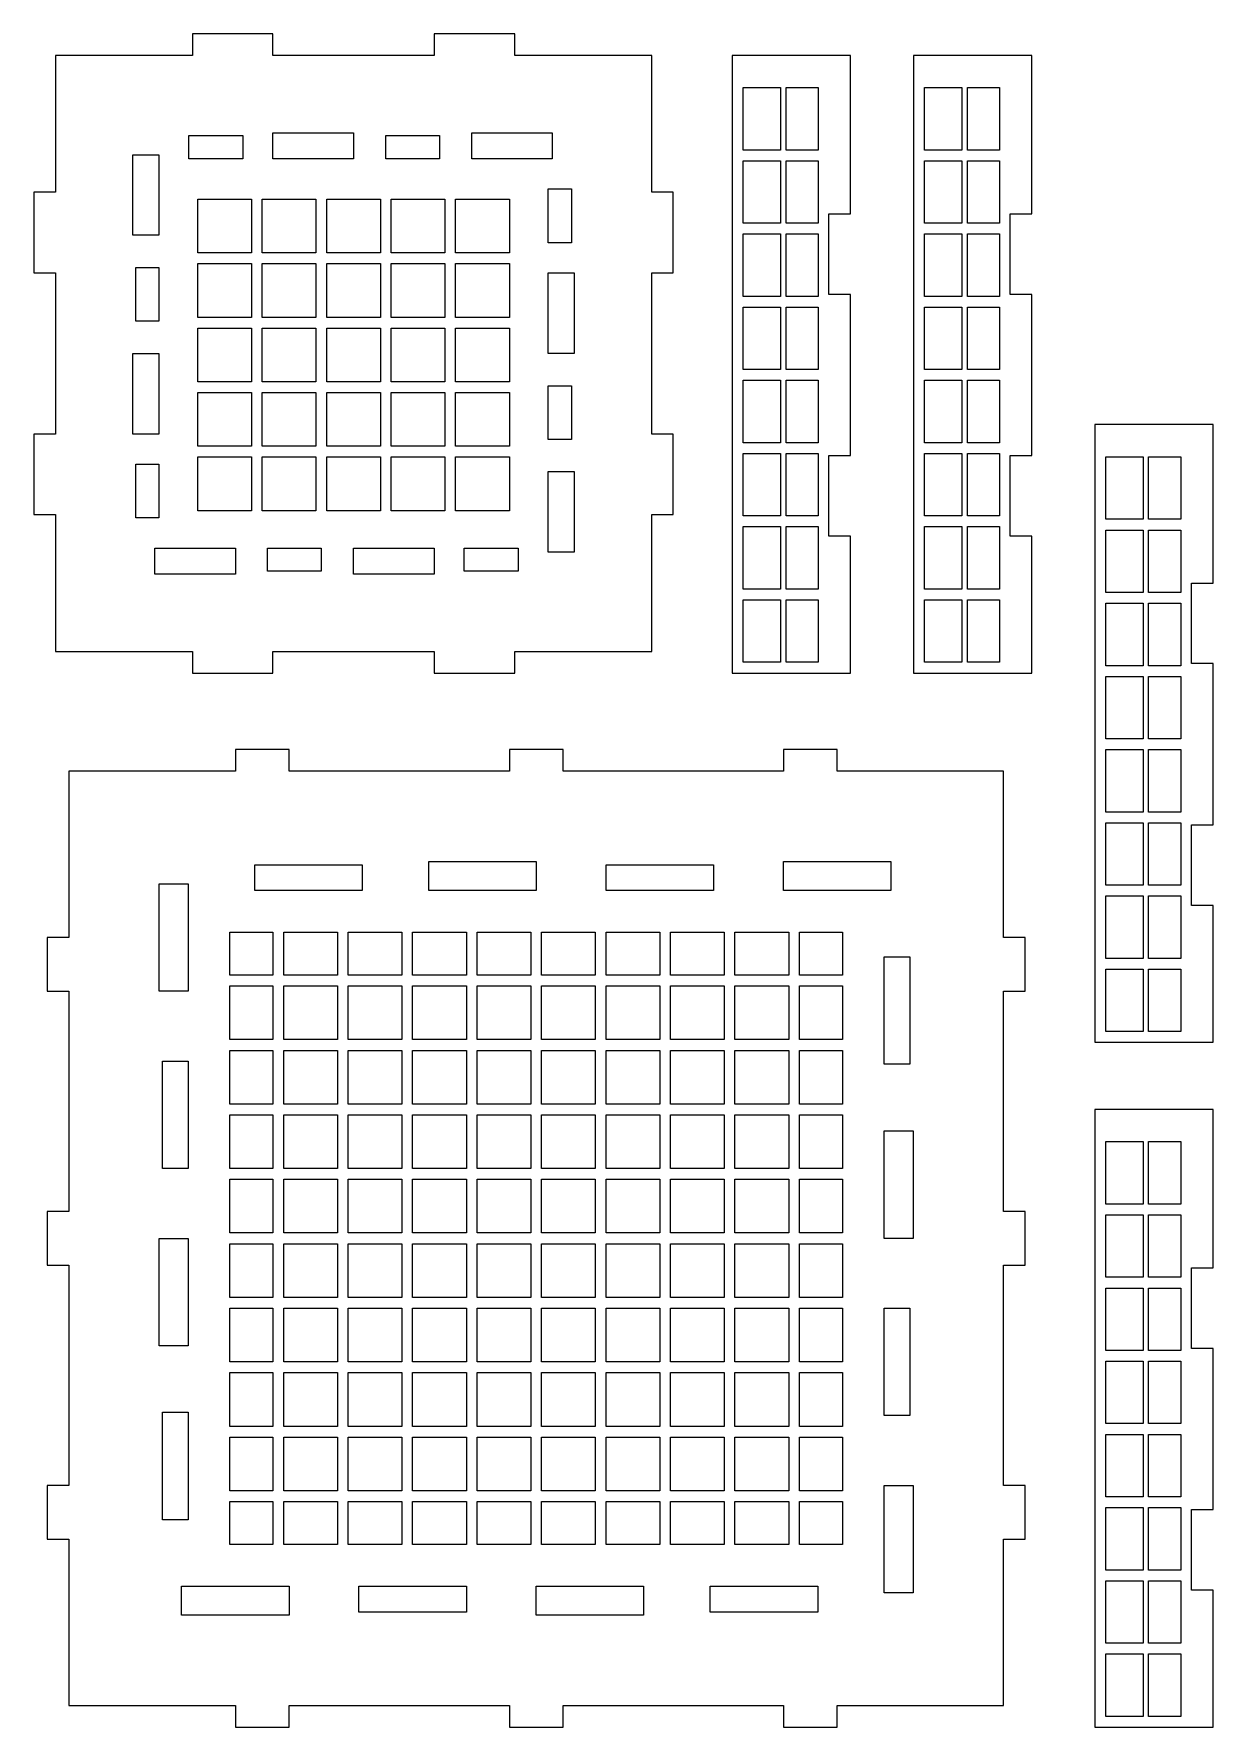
# Model space of a CAD drawing. Header units: millimetres. Extents: x -2 to 1368, y -62 to 278.
# Drawn here: x 1148.6 to 1368.1, y -60.9 to 254.4 of the extents above; entities that cross this region are included whole.
import ezdxf

# ---------------------------------------------------------------- set-up
doc = ezdxf.new("R2010")
doc.units = ezdxf.units.MM
doc.layers.add('CYAN', color=4, linetype='CONTINUOUS', true_color=0x00ffff)

msp = doc.modelspace()

# ---------------------------------------------------------------- linework, layer by layer
at = {"layer": 'CYAN'}
for p, q in [((1193.08, 254.4), (1178.08, 254.4)), ((1178.08, 254.4), (1178.08, 250.4)), ((1193.08, 250.4), (1193.08, 254.4)), ((1238.08, 254.4), (1223.08, 254.4)), ((1223.08, 254.4), (1223.08, 250.4)), ((1238.08, 250.4), (1238.08, 254.4)), ((1178.08, 250.4), (1152.58, 250.4)), ((1152.58, 250.4), (1152.58, 224.9)), ((1223.08, 250.4), (1193.08, 250.4)), ((1263.58, 250.4), (1238.08, 250.4)), ((1263.58, 224.9), (1263.58, 250.4)), ((1300.58, 250.4), (1278.58, 250.4)), ((1278.58, 250.4), (1278.58, 135.4)), ((1300.58, 220.9), (1300.58, 250.4)), ((1334.33, 250.4), (1312.33, 250.4)), ((1312.33, 250.4), (1312.33, 135.4)), ((1334.33, 220.9), (1334.33, 250.4)), ((1280.58, 232.77), (1280.58, 244.4)), ((1280.58, 244.4), (1287.58, 244.4)), ((1287.58, 244.4), (1287.58, 232.77)), ((1288.58, 232.77), (1288.58, 244.4)), ((1288.58, 244.4), (1294.58, 244.4)), ((1294.58, 244.4), (1294.58, 232.77)), ((1314.33, 232.77), (1314.33, 244.4)), ((1314.33, 244.4), (1321.33, 244.4)), ((1321.33, 244.4), (1321.33, 232.77)), ((1322.33, 232.77), (1322.33, 244.4)), ((1322.33, 244.4), (1328.33, 244.4)), ((1328.33, 244.4), (1328.33, 232.77)), ((1177.45, 231.15), (1177.45, 235.45)), ((1177.45, 235.45), (1187.45, 235.45)), ((1187.45, 235.45), (1187.45, 231.15)), ((1193.08, 231.15), (1193.08, 235.97)), ((1193.08, 235.97), (1208.08, 235.97)), ((1208.08, 235.97), (1208.08, 231.15)), ((1214.08, 231.15), (1214.08, 235.45)), ((1214.08, 235.45), (1224.08, 235.45)), ((1224.08, 235.45), (1224.08, 231.15)), ((1230.08, 231.15), (1230.08, 235.97)), ((1230.08, 235.97), (1245.08, 235.97)), ((1245.08, 235.97), (1245.08, 231.15)), ((1167, 216.9), (1167, 231.9)), ((1167, 231.9), (1171.83, 231.9)), ((1171.83, 231.9), (1171.83, 216.9)), ((1187.45, 231.15), (1177.45, 231.15)), ((1208.08, 231.15), (1193.08, 231.15)), ((1224.08, 231.15), (1214.08, 231.15)), ((1245.08, 231.15), (1230.08, 231.15)), ((1287.58, 232.77), (1280.58, 232.77)), ((1280.58, 219.15), (1280.58, 230.77)), ((1280.58, 230.77), (1287.58, 230.77)), ((1287.58, 230.77), (1287.58, 219.15)), ((1294.58, 232.77), (1288.58, 232.77)), ((1288.58, 219.15), (1288.58, 230.77)), ((1288.58, 230.77), (1294.58, 230.77)), ((1294.58, 230.77), (1294.58, 219.15)), ((1321.33, 232.77), (1314.33, 232.77)), ((1314.33, 219.15), (1314.33, 230.77)), ((1314.33, 230.77), (1321.33, 230.77)), ((1321.33, 230.77), (1321.33, 219.15)), ((1328.33, 232.77), (1322.33, 232.77)), ((1322.33, 219.15), (1322.33, 230.77)), ((1322.33, 230.77), (1328.33, 230.77)), ((1328.33, 230.77), (1328.33, 219.15)), ((1152.58, 224.9), (1148.58, 224.9)), ((1148.58, 224.9), (1148.58, 209.9)), ((1244.33, 215.52), (1244.33, 225.52)), ((1244.33, 225.52), (1248.63, 225.52)), ((1248.63, 225.52), (1248.63, 215.52)), ((1267.58, 224.9), (1263.58, 224.9)), ((1267.58, 209.9), (1267.58, 224.9)), ((1179.08, 213.62), (1179.08, 223.62)), ((1179.08, 223.62), (1189.08, 223.62)), ((1189.08, 223.62), (1189.08, 213.62)), ((1191.08, 213.62), (1191.08, 223.62)), ((1191.08, 223.62), (1201.08, 223.62)), ((1201.08, 223.62), (1201.08, 213.62)), ((1203.08, 213.62), (1203.08, 223.62)), ((1203.08, 223.62), (1213.08, 223.62)), ((1213.08, 223.62), (1213.08, 213.62)), ((1215.08, 213.62), (1215.08, 223.62)), ((1215.08, 223.62), (1225.08, 223.62)), ((1225.08, 223.62), (1225.08, 213.62)), ((1227.08, 213.62), (1227.08, 223.62)), ((1227.08, 223.62), (1237.08, 223.62)), ((1237.08, 223.62), (1237.08, 213.62)), ((1296.58, 205.9), (1296.58, 220.9)), ((1296.58, 220.9), (1300.58, 220.9)), ((1330.33, 205.9), (1330.33, 220.9)), ((1330.33, 220.9), (1334.33, 220.9)), ((1287.58, 219.15), (1280.58, 219.15)), ((1294.58, 219.15), (1288.58, 219.15)), ((1321.33, 219.15), (1314.33, 219.15)), ((1328.33, 219.15), (1322.33, 219.15)), ((1171.83, 216.9), (1167, 216.9)), ((1248.63, 215.52), (1244.33, 215.52)), ((1280.58, 205.52), (1280.58, 217.15)), ((1280.58, 217.15), (1287.58, 217.15)), ((1287.58, 217.15), (1287.58, 205.52)), ((1288.58, 205.52), (1288.58, 217.15)), ((1288.58, 217.15), (1294.58, 217.15)), ((1294.58, 217.15), (1294.58, 205.52)), ((1314.33, 205.52), (1314.33, 217.15)), ((1314.33, 217.15), (1321.33, 217.15)), ((1321.33, 217.15), (1321.33, 205.52)), ((1322.33, 205.52), (1322.33, 217.15)), ((1322.33, 217.15), (1328.33, 217.15)), ((1328.33, 217.15), (1328.33, 205.52)), ((1189.08, 213.62), (1179.08, 213.62)), ((1179.08, 211.62), (1189.08, 211.62)), ((1179.08, 201.62), (1179.08, 211.62)), ((1189.08, 211.62), (1189.08, 201.62)), ((1201.08, 213.62), (1191.08, 213.62)), ((1191.08, 211.62), (1201.08, 211.62)), ((1191.08, 201.62), (1191.08, 211.62)), ((1201.08, 211.62), (1201.08, 201.62)), ((1213.08, 213.62), (1203.08, 213.62)), ((1203.08, 211.62), (1213.08, 211.62)), ((1203.08, 201.62), (1203.08, 211.62)), ((1213.08, 211.62), (1213.08, 201.62)), ((1225.08, 213.62), (1215.08, 213.62)), ((1215.08, 211.62), (1225.08, 211.62)), ((1215.08, 201.62), (1215.08, 211.62)), ((1225.08, 211.62), (1225.08, 201.62)), ((1237.08, 213.62), (1227.08, 213.62)), ((1227.08, 201.62), (1227.08, 211.62)), ((1227.08, 211.62), (1237.08, 211.62)), ((1237.08, 211.62), (1237.08, 201.62)), ((1148.58, 209.9), (1152.58, 209.9)), ((1152.58, 209.9), (1152.58, 179.9)), ((1167.53, 200.9), (1167.53, 210.9)), ((1167.53, 210.9), (1171.83, 210.9)), ((1171.83, 210.9), (1171.83, 200.9)), ((1244.33, 194.9), (1244.33, 209.9)), ((1244.33, 209.9), (1249.15, 209.9)), ((1249.15, 209.9), (1249.15, 194.9)), ((1263.58, 179.9), (1263.58, 209.9)), ((1263.58, 209.9), (1267.58, 209.9)), ((1287.58, 205.52), (1280.58, 205.52)), ((1294.58, 205.52), (1288.58, 205.52)), ((1300.58, 205.9), (1296.58, 205.9)), ((1300.58, 175.9), (1300.58, 205.9)), ((1321.33, 205.52), (1314.33, 205.52)), ((1328.33, 205.52), (1322.33, 205.52)), ((1334.33, 205.9), (1330.33, 205.9)), ((1334.33, 175.9), (1334.33, 205.9)), ((1280.58, 191.9), (1280.58, 203.52)), ((1280.58, 203.52), (1287.58, 203.52)), ((1287.58, 203.52), (1287.58, 191.9)), ((1288.58, 191.9), (1288.58, 203.52)), ((1288.58, 203.52), (1294.58, 203.52)), ((1294.58, 203.52), (1294.58, 191.9)), ((1314.33, 191.9), (1314.33, 203.52)), ((1314.33, 203.52), (1321.33, 203.52)), ((1321.33, 203.52), (1321.33, 191.9)), ((1322.33, 191.9), (1322.33, 203.52)), ((1322.33, 203.52), (1328.33, 203.52)), ((1328.33, 203.52), (1328.33, 191.9)), ((1171.83, 200.9), (1167.53, 200.9)), ((1189.08, 201.62), (1179.08, 201.62)), ((1179.08, 189.62), (1179.08, 199.62)), ((1179.08, 199.62), (1189.08, 199.62)), ((1189.08, 199.62), (1189.08, 189.62)), ((1201.08, 201.62), (1191.08, 201.62)), ((1191.08, 189.62), (1191.08, 199.62)), ((1191.08, 199.62), (1201.08, 199.62)), ((1201.08, 199.62), (1201.08, 189.62)), ((1213.08, 201.62), (1203.08, 201.62)), ((1203.08, 189.62), (1203.08, 199.62)), ((1203.08, 199.62), (1213.08, 199.62)), ((1213.08, 199.62), (1213.08, 189.62)), ((1225.08, 201.62), (1215.08, 201.62)), ((1215.08, 199.62), (1225.08, 199.62)), ((1215.08, 189.62), (1215.08, 199.62)), ((1225.08, 199.62), (1225.08, 189.62)), ((1237.08, 201.62), (1227.08, 201.62)), ((1227.08, 189.62), (1227.08, 199.62)), ((1227.08, 199.62), (1237.08, 199.62)), ((1237.08, 199.62), (1237.08, 189.62)), ((1167, 179.9), (1167, 194.9)), ((1167, 194.9), (1171.83, 194.9)), ((1171.83, 194.9), (1171.83, 179.9)), ((1249.15, 194.9), (1244.33, 194.9)), ((1189.08, 189.62), (1179.08, 189.62)), ((1201.08, 189.62), (1191.08, 189.62)), ((1213.08, 189.62), (1203.08, 189.62)), ((1225.08, 189.62), (1215.08, 189.62)), ((1237.08, 189.62), (1227.08, 189.62)), ((1287.58, 191.9), (1280.58, 191.9)), ((1280.58, 178.27), (1280.58, 189.9)), ((1280.58, 189.9), (1287.58, 189.9)), ((1287.58, 189.9), (1287.58, 178.27)), ((1294.58, 191.9), (1288.58, 191.9)), ((1288.58, 178.27), (1288.58, 189.9)), ((1288.58, 189.9), (1294.58, 189.9)), ((1294.58, 189.9), (1294.58, 178.27)), ((1321.33, 191.9), (1314.33, 191.9)), ((1314.33, 178.27), (1314.33, 189.9)), ((1314.33, 189.9), (1321.33, 189.9)), ((1321.33, 189.9), (1321.33, 178.27)), ((1328.33, 191.9), (1322.33, 191.9)), ((1322.33, 178.27), (1322.33, 189.9)), ((1322.33, 189.9), (1328.33, 189.9)), ((1328.33, 189.9), (1328.33, 178.27)), ((1179.08, 177.62), (1179.08, 187.62)), ((1179.08, 187.62), (1189.08, 187.62)), ((1189.08, 187.62), (1189.08, 177.62)), ((1191.08, 177.62), (1191.08, 187.62)), ((1191.08, 187.62), (1201.08, 187.62)), ((1201.08, 187.62), (1201.08, 177.62)), ((1203.08, 177.62), (1203.08, 187.62)), ((1203.08, 187.62), (1213.08, 187.62)), ((1213.08, 187.62), (1213.08, 177.62)), ((1215.08, 187.62), (1225.08, 187.62)), ((1215.08, 177.62), (1215.08, 187.62)), ((1225.08, 187.62), (1225.08, 177.62)), ((1227.08, 177.62), (1227.08, 187.62)), ((1227.08, 187.62), (1237.08, 187.62)), ((1237.08, 187.62), (1237.08, 177.62)), ((1244.33, 178.9), (1244.33, 188.9)), ((1244.33, 188.9), (1248.63, 188.9)), ((1248.63, 188.9), (1248.63, 178.9)), ((1152.58, 179.9), (1148.58, 179.9)), ((1148.58, 179.9), (1148.58, 164.9)), ((1171.83, 179.9), (1167, 179.9)), ((1267.58, 179.9), (1263.58, 179.9)), ((1267.58, 164.9), (1267.58, 179.9)), ((1368.08, 181.65), (1346.08, 181.65)), ((1346.08, 181.65), (1346.08, 66.65)), ((1368.08, 152.15), (1368.08, 181.65)), ((1189.08, 177.62), (1179.08, 177.62)), ((1201.08, 177.62), (1191.08, 177.62)), ((1213.08, 177.62), (1203.08, 177.62)), ((1225.08, 177.62), (1215.08, 177.62)), ((1237.08, 177.62), (1227.08, 177.62)), ((1248.63, 178.9), (1244.33, 178.9)), ((1287.58, 178.27), (1280.58, 178.27)), ((1294.58, 178.27), (1288.58, 178.27)), ((1321.33, 178.27), (1314.33, 178.27)), ((1328.33, 178.27), (1322.33, 178.27)), ((1167.53, 164.27), (1167.53, 174.27)), ((1167.53, 174.27), (1171.83, 174.27)), ((1171.83, 174.27), (1171.83, 164.27)), ((1179.08, 165.62), (1179.08, 175.62)), ((1179.08, 175.62), (1189.08, 175.62)), ((1189.08, 175.62), (1189.08, 165.62)), ((1191.08, 165.62), (1191.08, 175.62)), ((1191.08, 175.62), (1201.08, 175.62)), ((1201.08, 175.62), (1201.08, 165.62)), ((1203.08, 165.62), (1203.08, 175.62)), ((1203.08, 175.62), (1213.08, 175.62)), ((1213.08, 175.62), (1213.08, 165.62)), ((1215.08, 165.62), (1215.08, 175.62)), ((1215.08, 175.62), (1225.08, 175.62)), ((1225.08, 175.62), (1225.08, 165.62)), ((1227.08, 165.62), (1227.08, 175.62)), ((1227.08, 175.62), (1237.08, 175.62)), ((1237.08, 175.62), (1237.08, 165.62)), ((1280.58, 164.65), (1280.58, 176.27)), ((1280.58, 176.27), (1287.58, 176.27)), ((1287.58, 176.27), (1287.58, 164.65)), ((1288.58, 164.65), (1288.58, 176.27)), ((1288.58, 176.27), (1294.58, 176.27)), ((1294.58, 176.27), (1294.58, 164.65)), ((1296.58, 160.9), (1296.58, 175.9)), ((1296.58, 175.9), (1300.58, 175.9)), ((1314.33, 164.65), (1314.33, 176.27)), ((1314.33, 176.27), (1321.33, 176.27)), ((1321.33, 176.27), (1321.33, 164.65)), ((1322.33, 164.65), (1322.33, 176.27)), ((1322.33, 176.27), (1328.33, 176.27)), ((1328.33, 176.27), (1328.33, 164.65)), ((1330.33, 160.9), (1330.33, 175.9)), ((1330.33, 175.9), (1334.33, 175.9)), ((1348.08, 164.02), (1348.08, 175.65)), ((1348.08, 175.65), (1355.08, 175.65)), ((1355.08, 175.65), (1355.08, 164.02)), ((1356.08, 164.02), (1356.08, 175.65)), ((1356.08, 175.65), (1362.08, 175.65)), ((1362.08, 175.65), (1362.08, 164.02)), ((1244.33, 157.9), (1244.33, 172.9)), ((1244.33, 172.9), (1249.15, 172.9)), ((1249.15, 172.9), (1249.15, 157.9)), ((1148.58, 164.9), (1152.58, 164.9)), ((1152.58, 164.9), (1152.58, 139.4)), ((1171.83, 164.27), (1167.53, 164.27)), ((1189.08, 165.62), (1179.08, 165.62)), ((1201.08, 165.62), (1191.08, 165.62)), ((1213.08, 165.62), (1203.08, 165.62)), ((1225.08, 165.62), (1215.08, 165.62)), ((1237.08, 165.62), (1227.08, 165.62)), ((1263.58, 139.4), (1263.58, 164.9)), ((1263.58, 164.9), (1267.58, 164.9)), ((1287.58, 164.65), (1280.58, 164.65)), ((1294.58, 164.65), (1288.58, 164.65)), ((1321.33, 164.65), (1314.33, 164.65)), ((1328.33, 164.65), (1322.33, 164.65)), ((1355.08, 164.02), (1348.08, 164.02)), ((1362.08, 164.02), (1356.08, 164.02)), ((1280.58, 151.02), (1280.58, 162.65)), ((1280.58, 162.65), (1287.58, 162.65)), ((1287.58, 162.65), (1287.58, 151.02)), ((1288.58, 151.02), (1288.58, 162.65)), ((1288.58, 162.65), (1294.58, 162.65)), ((1294.58, 162.65), (1294.58, 151.02)), ((1300.58, 160.9), (1296.58, 160.9)), ((1300.58, 135.4), (1300.58, 160.9)), ((1314.33, 151.02), (1314.33, 162.65)), ((1314.33, 162.65), (1321.33, 162.65)), ((1321.33, 162.65), (1321.33, 151.02)), ((1322.33, 151.02), (1322.33, 162.65)), ((1322.33, 162.65), (1328.33, 162.65)), ((1328.33, 162.65), (1328.33, 151.02)), ((1334.33, 160.9), (1330.33, 160.9)), ((1334.33, 135.4), (1334.33, 160.9)), ((1348.08, 150.4), (1348.08, 162.02)), ((1348.08, 162.02), (1355.08, 162.02)), ((1355.08, 162.02), (1355.08, 150.4)), ((1356.08, 150.4), (1356.08, 162.02)), ((1356.08, 162.02), (1362.08, 162.02)), ((1362.08, 162.02), (1362.08, 150.4)), ((1171.08, 153.82), (1171.08, 158.65)), ((1171.08, 158.65), (1186.08, 158.65)), ((1186.08, 158.65), (1186.08, 153.82)), ((1192.08, 158.65), (1202.08, 158.65)), ((1192.08, 154.35), (1192.08, 158.65)), ((1202.08, 158.65), (1202.08, 154.35)), ((1208.08, 158.65), (1223.08, 158.65)), ((1208.08, 153.82), (1208.08, 158.65)), ((1223.08, 158.65), (1223.08, 153.82)), ((1228.7, 158.65), (1238.7, 158.65)), ((1228.7, 154.35), (1228.7, 158.65)), ((1238.7, 158.65), (1238.7, 154.35)), ((1249.15, 157.9), (1244.33, 157.9)), ((1186.08, 153.82), (1171.08, 153.82)), ((1202.08, 154.35), (1192.08, 154.35)), ((1223.08, 153.82), (1208.08, 153.82)), ((1238.7, 154.35), (1228.7, 154.35)), ((1364.08, 137.15), (1364.08, 152.15)), ((1364.08, 152.15), (1368.08, 152.15)), ((1287.58, 151.02), (1280.58, 151.02)), ((1280.58, 137.4), (1280.58, 149.02)), ((1280.58, 149.02), (1287.58, 149.02)), ((1287.58, 149.02), (1287.58, 137.4)), ((1294.58, 151.02), (1288.58, 151.02)), ((1288.58, 137.4), (1288.58, 149.02)), ((1288.58, 149.02), (1294.58, 149.02)), ((1294.58, 149.02), (1294.58, 137.4)), ((1321.33, 151.02), (1314.33, 151.02)), ((1314.33, 137.4), (1314.33, 149.02)), ((1314.33, 149.02), (1321.33, 149.02)), ((1321.33, 149.02), (1321.33, 137.4)), ((1328.33, 151.02), (1322.33, 151.02)), ((1322.33, 137.4), (1322.33, 149.02)), ((1322.33, 149.02), (1328.33, 149.02)), ((1328.33, 149.02), (1328.33, 137.4)), ((1355.08, 150.4), (1348.08, 150.4)), ((1348.08, 136.77), (1348.08, 148.4)), ((1348.08, 148.4), (1355.08, 148.4)), ((1355.08, 148.4), (1355.08, 136.77)), ((1362.08, 150.4), (1356.08, 150.4)), ((1356.08, 136.77), (1356.08, 148.4)), ((1356.08, 148.4), (1362.08, 148.4)), ((1362.08, 148.4), (1362.08, 136.77)), ((1152.58, 139.4), (1178.08, 139.4)), ((1178.08, 139.4), (1178.08, 135.4)), ((1193.08, 135.4), (1193.08, 139.4)), ((1193.08, 139.4), (1223.08, 139.4)), ((1223.08, 139.4), (1223.08, 135.4)), ((1238.08, 135.4), (1238.08, 139.4)), ((1238.08, 139.4), (1263.58, 139.4)), ((1287.58, 137.4), (1280.58, 137.4)), ((1294.58, 137.4), (1288.58, 137.4)), ((1321.33, 137.4), (1314.33, 137.4)), ((1328.33, 137.4), (1322.33, 137.4)), ((1355.08, 136.77), (1348.08, 136.77)), ((1362.08, 136.77), (1356.08, 136.77)), ((1368.08, 137.15), (1364.08, 137.15)), ((1368.08, 107.15), (1368.08, 137.15)), ((1178.08, 135.4), (1193.08, 135.4)), ((1223.08, 135.4), (1238.08, 135.4)), ((1278.58, 135.4), (1300.58, 135.4)), ((1312.33, 135.4), (1334.33, 135.4)), ((1348.08, 123.15), (1348.08, 134.77)), ((1348.08, 134.77), (1355.08, 134.77)), ((1355.08, 134.77), (1355.08, 123.15)), ((1356.08, 123.15), (1356.08, 134.77)), ((1356.08, 134.77), (1362.08, 134.77)), ((1362.08, 134.77), (1362.08, 123.15)), ((1355.08, 123.15), (1348.08, 123.15)), ((1362.08, 123.15), (1356.08, 123.15)), ((1196.08, 121.15), (1186.08, 121.15)), ((1186.08, 121.15), (1186.08, 117.15)), ((1196.08, 117.15), (1196.08, 121.15)), ((1247.08, 121.15), (1237.08, 121.15)), ((1237.08, 121.15), (1237.08, 117.15)), ((1247.08, 117.15), (1247.08, 121.15)), ((1298.08, 121.15), (1288.08, 121.15)), ((1288.08, 121.15), (1288.08, 117.15)), ((1298.08, 117.15), (1298.08, 121.15)), ((1348.08, 109.52), (1348.08, 121.15)), ((1348.08, 121.15), (1355.08, 121.15)), ((1355.08, 121.15), (1355.08, 109.52)), ((1356.08, 109.52), (1356.08, 121.15)), ((1356.08, 121.15), (1362.08, 121.15)), ((1362.08, 121.15), (1362.08, 109.52)), ((1186.08, 117.15), (1155.08, 117.15)), ((1155.08, 117.15), (1155.08, 86.15)), ((1237.08, 117.15), (1196.08, 117.15)), ((1288.08, 117.15), (1247.08, 117.15)), ((1329.08, 117.15), (1298.08, 117.15)), ((1329.08, 86.15), (1329.08, 117.15)), ((1355.08, 109.52), (1348.08, 109.52)), ((1348.08, 95.9), (1348.08, 107.52)), ((1348.08, 107.52), (1355.08, 107.52)), ((1355.08, 107.52), (1355.08, 95.9)), ((1362.08, 109.52), (1356.08, 109.52)), ((1356.08, 95.9), (1356.08, 107.52)), ((1356.08, 107.52), (1362.08, 107.52)), ((1362.08, 107.52), (1362.08, 95.9)), ((1364.08, 92.15), (1364.08, 107.15)), ((1364.08, 107.15), (1368.08, 107.15)), ((1189.68, 94.92), (1189.68, 99.72)), ((1189.68, 99.72), (1209.68, 99.72)), ((1209.68, 99.72), (1209.68, 94.92)), ((1222.08, 94.92), (1222.08, 100.32)), ((1222.08, 100.32), (1242.08, 100.32)), ((1242.08, 100.32), (1242.08, 94.92)), ((1255.08, 94.92), (1255.08, 99.72)), ((1255.08, 99.72), (1275.08, 99.72)), ((1275.08, 99.72), (1275.08, 94.92)), ((1288.08, 94.92), (1288.08, 100.32)), ((1288.08, 100.32), (1308.08, 100.32)), ((1308.08, 100.32), (1308.08, 94.92)), ((1171.9, 76.15), (1171.9, 96.15)), ((1171.9, 96.15), (1177.3, 96.15)), ((1177.3, 96.15), (1177.3, 76.15)), ((1209.68, 94.92), (1189.68, 94.92)), ((1242.08, 94.92), (1222.08, 94.92)), ((1275.08, 94.92), (1255.08, 94.92)), ((1308.08, 94.92), (1288.08, 94.92)), ((1355.08, 95.9), (1348.08, 95.9)), ((1362.08, 95.9), (1356.08, 95.9)), ((1348.08, 82.27), (1348.08, 93.9)), ((1348.08, 93.9), (1355.08, 93.9)), ((1355.08, 93.9), (1355.08, 82.27)), ((1356.08, 82.27), (1356.08, 93.9)), ((1356.08, 93.9), (1362.08, 93.9)), ((1362.08, 93.9), (1362.08, 82.27)), ((1368.08, 92.15), (1364.08, 92.15)), ((1368.08, 66.65), (1368.08, 92.15)), ((1155.08, 86.15), (1151.08, 86.15)), ((1151.08, 86.15), (1151.08, 76.15)), ((1185.08, 79.15), (1185.08, 87.15)), ((1185.08, 87.15), (1193.08, 87.15)), ((1193.08, 87.15), (1193.08, 79.15)), ((1195.08, 79.15), (1195.08, 87.15)), ((1195.08, 87.15), (1205.08, 87.15)), ((1205.08, 87.15), (1205.08, 79.15)), ((1207.08, 79.15), (1207.08, 87.15)), ((1207.08, 87.15), (1217.08, 87.15)), ((1217.08, 87.15), (1217.08, 79.15)), ((1219.08, 79.15), (1219.08, 87.15)), ((1219.08, 87.15), (1229.08, 87.15)), ((1229.08, 87.15), (1229.08, 79.15)), ((1231.08, 79.15), (1231.08, 87.15)), ((1231.08, 87.15), (1241.08, 87.15)), ((1241.08, 87.15), (1241.08, 79.15)), ((1243.08, 79.15), (1243.08, 87.15)), ((1243.08, 87.15), (1253.08, 87.15)), ((1253.08, 87.15), (1253.08, 79.15)), ((1255.08, 79.15), (1255.08, 87.15)), ((1255.08, 87.15), (1265.08, 87.15)), ((1265.08, 87.15), (1265.08, 79.15)), ((1267.08, 79.15), (1267.08, 87.15)), ((1267.08, 87.15), (1277.08, 87.15)), ((1277.08, 87.15), (1277.08, 79.15)), ((1279.08, 79.15), (1279.08, 87.15)), ((1279.08, 87.15), (1289.08, 87.15)), ((1289.08, 87.15), (1289.08, 79.15)), ((1291.08, 79.15), (1291.08, 87.15)), ((1291.08, 87.15), (1299.08, 87.15)), ((1299.08, 87.15), (1299.08, 79.15)), ((1333.08, 86.15), (1329.08, 86.15)), ((1333.08, 76.15), (1333.08, 86.15)), ((1306.85, 62.55), (1306.85, 82.55)), ((1306.85, 82.55), (1311.65, 82.55)), ((1311.65, 82.55), (1311.65, 62.55)), ((1355.08, 82.27), (1348.08, 82.27)), ((1362.08, 82.27), (1356.08, 82.27)), ((1193.08, 79.15), (1185.08, 79.15)), ((1205.08, 79.15), (1195.08, 79.15)), ((1217.08, 79.15), (1207.08, 79.15)), ((1229.08, 79.15), (1219.08, 79.15)), ((1241.08, 79.15), (1231.08, 79.15)), ((1253.08, 79.15), (1243.08, 79.15)), ((1265.08, 79.15), (1255.08, 79.15)), ((1277.08, 79.15), (1267.08, 79.15)), ((1289.08, 79.15), (1279.08, 79.15)), ((1299.08, 79.15), (1291.08, 79.15)), ((1348.08, 68.65), (1348.08, 80.27)), ((1348.08, 80.27), (1355.08, 80.27)), ((1355.08, 80.27), (1355.08, 68.65)), ((1356.08, 68.65), (1356.08, 80.27)), ((1356.08, 80.27), (1362.08, 80.27)), ((1362.08, 80.27), (1362.08, 68.65)), ((1151.08, 76.15), (1155.08, 76.15)), ((1155.08, 76.15), (1155.08, 35.15)), ((1177.3, 76.15), (1171.9, 76.15)), ((1185.08, 67.15), (1185.08, 77.15)), ((1185.08, 77.15), (1193.08, 77.15)), ((1193.08, 77.15), (1193.08, 67.15)), ((1195.08, 67.15), (1195.08, 77.15)), ((1195.08, 77.15), (1205.08, 77.15)), ((1205.08, 77.15), (1205.08, 67.15)), ((1207.08, 67.15), (1207.08, 77.15)), ((1207.08, 77.15), (1217.08, 77.15)), ((1217.08, 77.15), (1217.08, 67.15)), ((1219.08, 77.15), (1229.08, 77.15)), ((1219.08, 67.15), (1219.08, 77.15)), ((1229.08, 77.15), (1229.08, 67.15)), ((1231.08, 77.15), (1241.08, 77.15)), ((1231.08, 67.15), (1231.08, 77.15)), ((1241.08, 77.15), (1241.08, 67.15)), ((1243.08, 77.15), (1253.08, 77.15)), ((1243.08, 67.15), (1243.08, 77.15)), ((1253.08, 77.15), (1253.08, 67.15)), ((1255.08, 77.15), (1265.08, 77.15)), ((1255.08, 67.15), (1255.08, 77.15)), ((1265.08, 77.15), (1265.08, 67.15)), ((1267.08, 77.15), (1277.08, 77.15)), ((1267.08, 67.15), (1267.08, 77.15)), ((1277.08, 77.15), (1277.08, 67.15)), ((1279.08, 77.15), (1289.08, 77.15)), ((1279.08, 67.15), (1279.08, 77.15)), ((1289.08, 77.15), (1289.08, 67.15)), ((1291.08, 77.15), (1299.08, 77.15)), ((1291.08, 67.15), (1291.08, 77.15)), ((1299.08, 77.15), (1299.08, 67.15)), ((1329.08, 35.15), (1329.08, 76.15)), ((1329.08, 76.15), (1333.08, 76.15)), ((1193.08, 67.15), (1185.08, 67.15)), ((1205.08, 67.15), (1195.08, 67.15)), ((1217.08, 67.15), (1207.08, 67.15)), ((1229.08, 67.15), (1219.08, 67.15)), ((1241.08, 67.15), (1231.08, 67.15)), ((1253.08, 67.15), (1243.08, 67.15)), ((1265.08, 67.15), (1255.08, 67.15)), ((1277.08, 67.15), (1267.08, 67.15)), ((1289.08, 67.15), (1279.08, 67.15)), ((1299.08, 67.15), (1291.08, 67.15)), ((1346.08, 66.65), (1368.08, 66.65)), ((1355.08, 68.65), (1348.08, 68.65)), ((1362.08, 68.65), (1356.08, 68.65)), ((1172.5, 43.15), (1172.5, 63.15)), ((1172.5, 63.15), (1177.3, 63.15)), ((1177.3, 63.15), (1177.3, 43.15)), ((1185.08, 55.15), (1185.08, 65.15)), ((1185.08, 65.15), (1193.08, 65.15)), ((1193.08, 65.15), (1193.08, 55.15)), ((1195.08, 55.15), (1195.08, 65.15)), ((1195.08, 65.15), (1205.08, 65.15)), ((1205.08, 65.15), (1205.08, 55.15)), ((1207.08, 55.15), (1207.08, 65.15)), ((1207.08, 65.15), (1217.08, 65.15)), ((1217.08, 65.15), (1217.08, 55.15)), ((1219.08, 55.15), (1219.08, 65.15)), ((1219.08, 65.15), (1229.08, 65.15)), ((1229.08, 65.15), (1229.08, 55.15)), ((1231.08, 55.15), (1231.08, 65.15)), ((1231.08, 65.15), (1241.08, 65.15)), ((1241.08, 65.15), (1241.08, 55.15)), ((1243.08, 55.15), (1243.08, 65.15)), ((1243.08, 65.15), (1253.08, 65.15)), ((1253.08, 65.15), (1253.08, 55.15)), ((1255.08, 55.15), (1255.08, 65.15)), ((1255.08, 65.15), (1265.08, 65.15)), ((1265.08, 65.15), (1265.08, 55.15)), ((1267.08, 55.15), (1267.08, 65.15)), ((1267.08, 65.15), (1277.08, 65.15)), ((1277.08, 65.15), (1277.08, 55.15)), ((1279.08, 55.15), (1279.08, 65.15)), ((1279.08, 65.15), (1289.08, 65.15)), ((1289.08, 65.15), (1289.08, 55.15)), ((1291.08, 65.15), (1299.08, 65.15)), ((1291.08, 55.15), (1291.08, 65.15)), ((1299.08, 65.15), (1299.08, 55.15)), ((1311.65, 62.55), (1306.85, 62.55)), ((1193.08, 55.15), (1185.08, 55.15)), ((1205.08, 55.15), (1195.08, 55.15)), ((1217.08, 55.15), (1207.08, 55.15)), ((1229.08, 55.15), (1219.08, 55.15)), ((1241.08, 55.15), (1231.08, 55.15)), ((1253.08, 55.15), (1243.08, 55.15)), ((1265.08, 55.15), (1255.08, 55.15)), ((1277.08, 55.15), (1267.08, 55.15)), ((1289.08, 55.15), (1279.08, 55.15)), ((1299.08, 55.15), (1291.08, 55.15)), ((1368.08, 54.15), (1346.08, 54.15)), ((1346.08, 54.15), (1346.08, -60.85)), ((1368.08, 24.65), (1368.08, 54.15)), ((1185.08, 43.15), (1185.08, 53.15)), ((1185.08, 53.15), (1193.08, 53.15)), ((1193.08, 53.15), (1193.08, 43.15)), ((1195.08, 43.15), (1195.08, 53.15)), ((1195.08, 53.15), (1205.08, 53.15)), ((1205.08, 53.15), (1205.08, 43.15)), ((1207.08, 43.15), (1207.08, 53.15)), ((1207.08, 53.15), (1217.08, 53.15)), ((1217.08, 53.15), (1217.08, 43.15)), ((1219.08, 43.15), (1219.08, 53.15)), ((1219.08, 53.15), (1229.08, 53.15)), ((1229.08, 53.15), (1229.08, 43.15)), ((1231.08, 53.15), (1241.08, 53.15)), ((1231.08, 43.15), (1231.08, 53.15)), ((1241.08, 53.15), (1241.08, 43.15)), ((1243.08, 53.15), (1253.08, 53.15)), ((1243.08, 43.15), (1243.08, 53.15)), ((1253.08, 53.15), (1253.08, 43.15)), ((1255.08, 53.15), (1265.08, 53.15)), ((1255.08, 43.15), (1255.08, 53.15)), ((1265.08, 53.15), (1265.08, 43.15)), ((1267.08, 53.15), (1277.08, 53.15)), ((1267.08, 43.15), (1267.08, 53.15)), ((1277.08, 53.15), (1277.08, 43.15)), ((1279.08, 53.15), (1289.08, 53.15)), ((1279.08, 43.15), (1279.08, 53.15)), ((1289.08, 53.15), (1289.08, 43.15)), ((1291.08, 53.15), (1299.08, 53.15)), ((1291.08, 43.15), (1291.08, 53.15)), ((1299.08, 53.15), (1299.08, 43.15)), ((1306.85, 30.15), (1306.85, 50.15)), ((1306.85, 50.15), (1312.25, 50.15)), ((1312.25, 50.15), (1312.25, 30.15)), ((1348.08, 36.52), (1348.08, 48.15)), ((1348.08, 48.15), (1355.08, 48.15)), ((1355.08, 48.15), (1355.08, 36.52)), ((1356.08, 36.52), (1356.08, 48.15)), ((1356.08, 48.15), (1362.08, 48.15)), ((1362.08, 48.15), (1362.08, 36.52)), ((1177.3, 43.15), (1172.5, 43.15)), ((1193.08, 43.15), (1185.08, 43.15)), ((1185.08, 31.15), (1185.08, 41.15)), ((1185.08, 41.15), (1193.08, 41.15)), ((1193.08, 41.15), (1193.08, 31.15)), ((1205.08, 43.15), (1195.08, 43.15)), ((1195.08, 31.15), (1195.08, 41.15)), ((1195.08, 41.15), (1205.08, 41.15)), ((1205.08, 41.15), (1205.08, 31.15)), ((1217.08, 43.15), (1207.08, 43.15)), ((1207.08, 31.15), (1207.08, 41.15)), ((1207.08, 41.15), (1217.08, 41.15)), ((1217.08, 41.15), (1217.08, 31.15)), ((1229.08, 43.15), (1219.08, 43.15)), ((1219.08, 31.15), (1219.08, 41.15)), ((1219.08, 41.15), (1229.08, 41.15)), ((1229.08, 41.15), (1229.08, 31.15)), ((1241.08, 43.15), (1231.08, 43.15)), ((1231.08, 31.15), (1231.08, 41.15)), ((1231.08, 41.15), (1241.08, 41.15)), ((1241.08, 41.15), (1241.08, 31.15)), ((1253.08, 43.15), (1243.08, 43.15)), ((1243.08, 31.15), (1243.08, 41.15)), ((1243.08, 41.15), (1253.08, 41.15)), ((1253.08, 41.15), (1253.08, 31.15)), ((1265.08, 43.15), (1255.08, 43.15)), ((1255.08, 31.15), (1255.08, 41.15)), ((1255.08, 41.15), (1265.08, 41.15)), ((1265.08, 41.15), (1265.08, 31.15)), ((1277.08, 43.15), (1267.08, 43.15)), ((1267.08, 31.15), (1267.08, 41.15)), ((1267.08, 41.15), (1277.08, 41.15)), ((1277.08, 41.15), (1277.08, 31.15)), ((1289.08, 43.15), (1279.08, 43.15)), ((1279.08, 31.15), (1279.08, 41.15)), ((1279.08, 41.15), (1289.08, 41.15)), ((1289.08, 41.15), (1289.08, 31.15)), ((1299.08, 43.15), (1291.08, 43.15)), ((1291.08, 41.15), (1299.08, 41.15)), ((1291.08, 31.15), (1291.08, 41.15)), ((1299.08, 41.15), (1299.08, 31.15)), ((1155.08, 35.15), (1151.08, 35.15)), ((1151.08, 35.15), (1151.08, 25.15)), ((1333.08, 35.15), (1329.08, 35.15)), ((1333.08, 25.15), (1333.08, 35.15)), ((1355.08, 36.52), (1348.08, 36.52)), ((1362.08, 36.52), (1356.08, 36.52)), ((1348.08, 22.9), (1348.08, 34.52)), ((1348.08, 34.52), (1355.08, 34.52)), ((1355.08, 34.52), (1355.08, 22.9)), ((1356.08, 22.9), (1356.08, 34.52)), ((1356.08, 34.52), (1362.08, 34.52)), ((1362.08, 34.52), (1362.08, 22.9)), ((1171.9, 10.15), (1171.9, 30.15)), ((1171.9, 30.15), (1177.3, 30.15)), ((1177.3, 30.15), (1177.3, 10.15)), ((1193.08, 31.15), (1185.08, 31.15)), ((1185.08, 19.15), (1185.08, 29.15)), ((1185.08, 29.15), (1193.08, 29.15)), ((1193.08, 29.15), (1193.08, 19.15)), ((1205.08, 31.15), (1195.08, 31.15)), ((1195.08, 19.15), (1195.08, 29.15)), ((1195.08, 29.15), (1205.08, 29.15)), ((1205.08, 29.15), (1205.08, 19.15)), ((1217.08, 31.15), (1207.08, 31.15)), ((1207.08, 19.15), (1207.08, 29.15)), ((1207.08, 29.15), (1217.08, 29.15)), ((1217.08, 29.15), (1217.08, 19.15)), ((1229.08, 31.15), (1219.08, 31.15)), ((1219.08, 19.15), (1219.08, 29.15)), ((1219.08, 29.15), (1229.08, 29.15)), ((1229.08, 29.15), (1229.08, 19.15)), ((1241.08, 31.15), (1231.08, 31.15)), ((1231.08, 29.15), (1241.08, 29.15)), ((1231.08, 19.15), (1231.08, 29.15)), ((1241.08, 29.15), (1241.08, 19.15)), ((1253.08, 31.15), (1243.08, 31.15)), ((1243.08, 29.15), (1253.08, 29.15)), ((1243.08, 19.15), (1243.08, 29.15)), ((1253.08, 29.15), (1253.08, 19.15)), ((1265.08, 31.15), (1255.08, 31.15)), ((1255.08, 29.15), (1265.08, 29.15)), ((1255.08, 19.15), (1255.08, 29.15)), ((1265.08, 29.15), (1265.08, 19.15)), ((1277.08, 31.15), (1267.08, 31.15)), ((1267.08, 29.15), (1277.08, 29.15)), ((1267.08, 19.15), (1267.08, 29.15)), ((1277.08, 29.15), (1277.08, 19.15)), ((1289.08, 31.15), (1279.08, 31.15)), ((1279.08, 29.15), (1289.08, 29.15)), ((1279.08, 19.15), (1279.08, 29.15)), ((1289.08, 29.15), (1289.08, 19.15)), ((1299.08, 31.15), (1291.08, 31.15)), ((1291.08, 29.15), (1299.08, 29.15)), ((1291.08, 19.15), (1291.08, 29.15)), ((1299.08, 29.15), (1299.08, 19.15)), ((1312.25, 30.15), (1306.85, 30.15)), ((1151.08, 25.15), (1155.08, 25.15)), ((1155.08, 25.15), (1155.08, -15.85)), ((1329.08, -15.85), (1329.08, 25.15)), ((1329.08, 25.15), (1333.08, 25.15)), ((1355.08, 22.9), (1348.08, 22.9)), ((1362.08, 22.9), (1356.08, 22.9)), ((1364.08, 9.65), (1364.08, 24.65)), ((1364.08, 24.65), (1368.08, 24.65)), ((1193.08, 19.15), (1185.08, 19.15)), ((1205.08, 19.15), (1195.08, 19.15)), ((1217.08, 19.15), (1207.08, 19.15)), ((1229.08, 19.15), (1219.08, 19.15)), ((1241.08, 19.15), (1231.08, 19.15)), ((1253.08, 19.15), (1243.08, 19.15)), ((1265.08, 19.15), (1255.08, 19.15)), ((1277.08, 19.15), (1267.08, 19.15)), ((1289.08, 19.15), (1279.08, 19.15)), ((1299.08, 19.15), (1291.08, 19.15)), ((1348.08, 9.27), (1348.08, 20.9)), ((1348.08, 20.9), (1355.08, 20.9)), ((1355.08, 20.9), (1355.08, 9.27)), ((1356.08, 9.27), (1356.08, 20.9)), ((1356.08, 20.9), (1362.08, 20.9)), ((1362.08, 20.9), (1362.08, 9.27)), ((1185.08, 7.15), (1185.08, 17.15)), ((1185.08, 17.15), (1193.08, 17.15)), ((1193.08, 17.15), (1193.08, 7.15)), ((1195.08, 7.15), (1195.08, 17.15)), ((1195.08, 17.15), (1205.08, 17.15)), ((1205.08, 17.15), (1205.08, 7.15)), ((1207.08, 7.15), (1207.08, 17.15)), ((1207.08, 17.15), (1217.08, 17.15)), ((1217.08, 17.15), (1217.08, 7.15)), ((1219.08, 7.15), (1219.08, 17.15)), ((1219.08, 17.15), (1229.08, 17.15)), ((1229.08, 17.15), (1229.08, 7.15)), ((1231.08, 7.15), (1231.08, 17.15)), ((1231.08, 17.15), (1241.08, 17.15)), ((1241.08, 17.15), (1241.08, 7.15)), ((1243.08, 7.15), (1243.08, 17.15)), ((1243.08, 17.15), (1253.08, 17.15)), ((1253.08, 17.15), (1253.08, 7.15)), ((1255.08, 7.15), (1255.08, 17.15)), ((1255.08, 17.15), (1265.08, 17.15)), ((1265.08, 17.15), (1265.08, 7.15)), ((1267.08, 7.15), (1267.08, 17.15)), ((1267.08, 17.15), (1277.08, 17.15)), ((1277.08, 17.15), (1277.08, 7.15)), ((1279.08, 7.15), (1279.08, 17.15)), ((1279.08, 17.15), (1289.08, 17.15)), ((1289.08, 17.15), (1289.08, 7.15)), ((1291.08, 17.15), (1299.08, 17.15)), ((1291.08, 7.15), (1291.08, 17.15)), ((1299.08, 17.15), (1299.08, 7.15)), ((1306.85, -2.85), (1306.85, 17.15)), ((1306.85, 17.15), (1311.65, 17.15)), ((1311.65, 17.15), (1311.65, -2.85)), ((1177.3, 10.15), (1171.9, 10.15)), ((1368.08, 9.65), (1364.08, 9.65)), ((1368.08, -20.35), (1368.08, 9.65)), ((1193.08, 7.15), (1185.08, 7.15)), ((1205.08, 7.15), (1195.08, 7.15)), ((1217.08, 7.15), (1207.08, 7.15)), ((1229.08, 7.15), (1219.08, 7.15)), ((1241.08, 7.15), (1231.08, 7.15)), ((1253.08, 7.15), (1243.08, 7.15)), ((1265.08, 7.15), (1255.08, 7.15)), ((1277.08, 7.15), (1267.08, 7.15)), ((1289.08, 7.15), (1279.08, 7.15)), ((1299.08, 7.15), (1291.08, 7.15)), ((1355.08, 9.27), (1348.08, 9.27)), ((1348.08, -4.35), (1348.08, 7.27)), ((1348.08, 7.27), (1355.08, 7.27)), ((1355.08, 7.27), (1355.08, -4.35)), ((1362.08, 9.27), (1356.08, 9.27)), ((1356.08, -4.35), (1356.08, 7.27)), ((1356.08, 7.27), (1362.08, 7.27)), ((1362.08, 7.27), (1362.08, -4.35)), ((1185.08, -4.85), (1185.08, 5.15)), ((1185.08, 5.15), (1193.08, 5.15)), ((1193.08, 5.15), (1193.08, -4.85)), ((1195.08, -4.85), (1195.08, 5.15)), ((1195.08, 5.15), (1205.08, 5.15)), ((1205.08, 5.15), (1205.08, -4.85)), ((1207.08, -4.85), (1207.08, 5.15)), ((1207.08, 5.15), (1217.08, 5.15)), ((1217.08, 5.15), (1217.08, -4.85)), ((1219.08, -4.85), (1219.08, 5.15)), ((1219.08, 5.15), (1229.08, 5.15)), ((1229.08, 5.15), (1229.08, -4.85)), ((1231.08, 5.15), (1241.08, 5.15)), ((1231.08, -4.85), (1231.08, 5.15)), ((1241.08, 5.15), (1241.08, -4.85)), ((1243.08, 5.15), (1253.08, 5.15)), ((1243.08, -4.85), (1243.08, 5.15)), ((1253.08, 5.15), (1253.08, -4.85)), ((1255.08, 5.15), (1265.08, 5.15)), ((1255.08, -4.85), (1255.08, 5.15)), ((1265.08, 5.15), (1265.08, -4.85)), ((1267.08, 5.15), (1277.08, 5.15)), ((1267.08, -4.85), (1267.08, 5.15)), ((1277.08, 5.15), (1277.08, -4.85)), ((1279.08, 5.15), (1289.08, 5.15)), ((1279.08, -4.85), (1279.08, 5.15)), ((1289.08, 5.15), (1289.08, -4.85)), ((1291.08, 5.15), (1299.08, 5.15)), ((1291.08, -4.85), (1291.08, 5.15)), ((1299.08, 5.15), (1299.08, -4.85)), ((1172.5, -22.23), (1172.5, -2.23)), ((1172.5, -2.23), (1177.3, -2.23)), ((1177.3, -2.23), (1177.3, -22.23)), ((1311.65, -2.85), (1306.85, -2.85)), ((1193.08, -4.85), (1185.08, -4.85)), ((1205.08, -4.85), (1195.08, -4.85)), ((1217.08, -4.85), (1207.08, -4.85)), ((1229.08, -4.85), (1219.08, -4.85)), ((1241.08, -4.85), (1231.08, -4.85)), ((1253.08, -4.85), (1243.08, -4.85)), ((1265.08, -4.85), (1255.08, -4.85)), ((1277.08, -4.85), (1267.08, -4.85)), ((1289.08, -4.85), (1279.08, -4.85)), ((1299.08, -4.85), (1291.08, -4.85)), ((1355.08, -4.35), (1348.08, -4.35)), ((1362.08, -4.35), (1356.08, -4.35)), ((1185.08, -16.85), (1185.08, -6.85)), ((1185.08, -6.85), (1193.08, -6.85)), ((1193.08, -6.85), (1193.08, -16.85)), ((1195.08, -16.85), (1195.08, -6.85)), ((1195.08, -6.85), (1205.08, -6.85)), ((1205.08, -6.85), (1205.08, -16.85)), ((1207.08, -16.85), (1207.08, -6.85)), ((1207.08, -6.85), (1217.08, -6.85)), ((1217.08, -6.85), (1217.08, -16.85)), ((1219.08, -16.85), (1219.08, -6.85)), ((1219.08, -6.85), (1229.08, -6.85)), ((1229.08, -6.85), (1229.08, -16.85)), ((1231.08, -16.85), (1231.08, -6.85)), ((1231.08, -6.85), (1241.08, -6.85)), ((1241.08, -6.85), (1241.08, -16.85)), ((1243.08, -16.85), (1243.08, -6.85)), ((1243.08, -6.85), (1253.08, -6.85)), ((1253.08, -6.85), (1253.08, -16.85)), ((1255.08, -16.85), (1255.08, -6.85)), ((1255.08, -6.85), (1265.08, -6.85)), ((1265.08, -6.85), (1265.08, -16.85)), ((1267.08, -16.85), (1267.08, -6.85)), ((1267.08, -6.85), (1277.08, -6.85)), ((1277.08, -6.85), (1277.08, -16.85)), ((1279.08, -16.85), (1279.08, -6.85)), ((1279.08, -6.85), (1289.08, -6.85)), ((1289.08, -6.85), (1289.08, -16.85)), ((1291.08, -6.85), (1299.08, -6.85)), ((1291.08, -16.85), (1291.08, -6.85)), ((1299.08, -6.85), (1299.08, -16.85)), ((1348.08, -17.98), (1348.08, -6.35)), ((1348.08, -6.35), (1355.08, -6.35)), ((1355.08, -6.35), (1355.08, -17.98)), ((1356.08, -17.98), (1356.08, -6.35)), ((1356.08, -6.35), (1362.08, -6.35)), ((1362.08, -6.35), (1362.08, -17.98)), ((1155.08, -15.85), (1151.08, -15.85)), ((1151.08, -15.85), (1151.08, -25.85)), ((1193.08, -16.85), (1185.08, -16.85)), ((1185.08, -26.85), (1185.08, -18.85)), ((1185.08, -18.85), (1193.08, -18.85)), ((1193.08, -18.85), (1193.08, -26.85)), ((1205.08, -16.85), (1195.08, -16.85)), ((1195.08, -26.85), (1195.08, -18.85)), ((1195.08, -18.85), (1205.08, -18.85)), ((1205.08, -18.85), (1205.08, -26.85)), ((1217.08, -16.85), (1207.08, -16.85)), ((1207.08, -26.85), (1207.08, -18.85)), ((1207.08, -18.85), (1217.08, -18.85)), ((1217.08, -18.85), (1217.08, -26.85)), ((1229.08, -16.85), (1219.08, -16.85)), ((1219.08, -26.85), (1219.08, -18.85)), ((1219.08, -18.85), (1229.08, -18.85)), ((1229.08, -18.85), (1229.08, -26.85)), ((1241.08, -16.85), (1231.08, -16.85)), ((1231.08, -18.85), (1241.08, -18.85)), ((1231.08, -26.85), (1231.08, -18.85)), ((1241.08, -18.85), (1241.08, -26.85)), ((1253.08, -16.85), (1243.08, -16.85)), ((1243.08, -18.85), (1253.08, -18.85)), ((1243.08, -26.85), (1243.08, -18.85)), ((1253.08, -18.85), (1253.08, -26.85)), ((1265.08, -16.85), (1255.08, -16.85)), ((1255.08, -18.85), (1265.08, -18.85)), ((1255.08, -26.85), (1255.08, -18.85)), ((1265.08, -18.85), (1265.08, -26.85)), ((1277.08, -16.85), (1267.08, -16.85)), ((1267.08, -18.85), (1277.08, -18.85)), ((1267.08, -26.85), (1267.08, -18.85)), ((1277.08, -18.85), (1277.08, -26.85)), ((1289.08, -16.85), (1279.08, -16.85)), ((1279.08, -18.85), (1289.08, -18.85)), ((1279.08, -26.85), (1279.08, -18.85)), ((1289.08, -18.85), (1289.08, -26.85)), ((1299.08, -16.85), (1291.08, -16.85)), ((1291.08, -18.85), (1299.08, -18.85)), ((1291.08, -26.85), (1291.08, -18.85)), ((1299.08, -18.85), (1299.08, -26.85)), ((1306.85, -15.85), (1312.25, -15.85)), ((1306.85, -35.85), (1306.85, -15.85)), ((1312.25, -15.85), (1312.25, -35.85)), ((1333.08, -15.85), (1329.08, -15.85)), ((1333.08, -25.85), (1333.08, -15.85)), ((1355.08, -17.98), (1348.08, -17.98)), ((1362.08, -17.98), (1356.08, -17.98)), ((1348.08, -31.6), (1348.08, -19.98)), ((1348.08, -19.98), (1355.08, -19.98)), ((1355.08, -19.98), (1355.08, -31.6)), ((1356.08, -31.6), (1356.08, -19.98)), ((1356.08, -19.98), (1362.08, -19.98)), ((1362.08, -19.98), (1362.08, -31.6)), ((1364.08, -35.35), (1364.08, -20.35)), ((1364.08, -20.35), (1368.08, -20.35)), ((1177.3, -22.23), (1172.5, -22.23)), ((1151.08, -25.85), (1155.08, -25.85)), ((1155.08, -25.85), (1155.08, -56.85)), ((1193.08, -26.85), (1185.08, -26.85)), ((1205.08, -26.85), (1195.08, -26.85)), ((1217.08, -26.85), (1207.08, -26.85)), ((1229.08, -26.85), (1219.08, -26.85)), ((1241.08, -26.85), (1231.08, -26.85)), ((1253.08, -26.85), (1243.08, -26.85)), ((1265.08, -26.85), (1255.08, -26.85)), ((1277.08, -26.85), (1267.08, -26.85)), ((1289.08, -26.85), (1279.08, -26.85)), ((1299.08, -26.85), (1291.08, -26.85)), ((1329.08, -56.85), (1329.08, -25.85)), ((1329.08, -25.85), (1333.08, -25.85)), ((1176.08, -40.03), (1176.08, -34.63)), ((1176.08, -34.63), (1196.08, -34.63)), ((1196.08, -34.63), (1196.08, -40.03)), ((1209.08, -39.43), (1209.08, -34.63)), ((1209.08, -34.63), (1229.08, -34.63)), ((1229.08, -34.63), (1229.08, -39.43)), ((1242.08, -34.63), (1262.08, -34.63)), ((1242.08, -40.03), (1242.08, -34.63)), ((1262.08, -34.63), (1262.08, -40.03)), ((1274.48, -34.63), (1294.48, -34.63)), ((1274.48, -39.43), (1274.48, -34.63)), ((1294.48, -34.63), (1294.48, -39.43)), ((1355.08, -31.6), (1348.08, -31.6)), ((1348.08, -45.23), (1348.08, -33.6)), ((1348.08, -33.6), (1355.08, -33.6)), ((1355.08, -33.6), (1355.08, -45.23)), ((1362.08, -31.6), (1356.08, -31.6)), ((1356.08, -45.23), (1356.08, -33.6)), ((1356.08, -33.6), (1362.08, -33.6)), ((1362.08, -33.6), (1362.08, -45.23)), ((1312.25, -35.85), (1306.85, -35.85)), ((1368.08, -35.35), (1364.08, -35.35)), ((1368.08, -60.85), (1368.08, -35.35)), ((1196.08, -40.03), (1176.08, -40.03)), ((1229.08, -39.43), (1209.08, -39.43)), ((1262.08, -40.03), (1242.08, -40.03)), ((1294.48, -39.43), (1274.48, -39.43)), ((1355.08, -45.23), (1348.08, -45.23)), ((1348.08, -58.85), (1348.08, -47.23)), ((1348.08, -47.23), (1355.08, -47.23)), ((1355.08, -47.23), (1355.08, -58.85)), ((1362.08, -45.23), (1356.08, -45.23)), ((1356.08, -58.85), (1356.08, -47.23)), ((1356.08, -47.23), (1362.08, -47.23)), ((1362.08, -47.23), (1362.08, -58.85)), ((1155.08, -56.85), (1186.08, -56.85)), ((1186.08, -56.85), (1186.08, -60.85)), ((1196.08, -60.85), (1196.08, -56.85)), ((1196.08, -56.85), (1237.08, -56.85)), ((1237.08, -56.85), (1237.08, -60.85)), ((1247.08, -60.85), (1247.08, -56.85)), ((1247.08, -56.85), (1288.08, -56.85)), ((1288.08, -56.85), (1288.08, -60.85)), ((1298.08, -60.85), (1298.08, -56.85)), ((1298.08, -56.85), (1329.08, -56.85)), ((1355.08, -58.85), (1348.08, -58.85)), ((1362.08, -58.85), (1356.08, -58.85)), ((1186.08, -60.85), (1196.08, -60.85)), ((1237.08, -60.85), (1247.08, -60.85)), ((1288.08, -60.85), (1298.08, -60.85)), ((1346.08, -60.85), (1368.08, -60.85))]:
    msp.add_line(p, q, dxfattribs=at)

doc.saveas('drawing.dxf')
